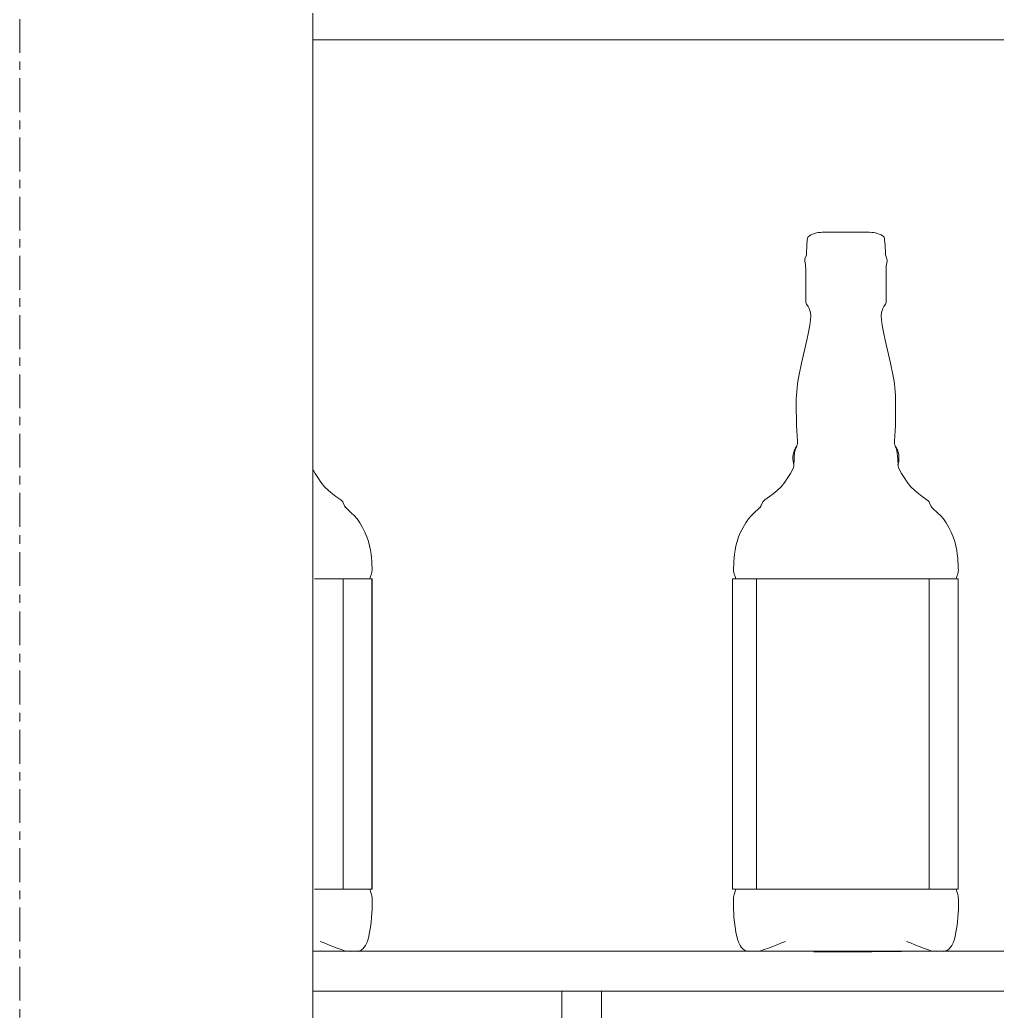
# Model space of a CAD drawing. Header units: inches. Extents: x 22 to 382261, y 22 to 371281.
# Drawn here: x 86930.8 to 87297.6, y 144593.9 to 144965.8 of the extents above; entities that cross this region are included whole.
import ezdxf

# ---------------------------------------------------------------- set-up
doc = ezdxf.new("R2010")
doc.units = ezdxf.units.IN
doc.header["$MEASUREMENT"] = 0
doc.linetypes.add('Grid Line 1_2_', pattern=[22.225, 12.7, -3.175, 3.175, -3.175])
for name, color, linetype, lineweight in [('A-COLS', 52, 'Continuous', 9), ('G-IMPT', 8, 'Continuous', 9), ('I-FURN', 30, 'Continuous', 9), ('S-GRID', 1, 'Continuous', 9)]:
    doc.layers.add(name, color=color, linetype=linetype, lineweight=lineweight)

# ---------------------------------------------------------------- blocks, each defined once
blk = doc.blocks.new('M8 - M8-V262-Section B-B')
at = {"layer": 'I-FURN'}
for p, q in [((-1708.19, 6378), (-973.19, 6378)), ((-973.19, 6036), (-1708.19, 6036)), ((-1708.19, 6021), (-973.19, 6021)), ((-1614.86, 6021), (-1614.86, 5679)), ((-1599.86, 6021), (-1614.86, 6021)), ((-1599.86, 5679), (-1599.86, 6021))]:
    blk.add_line(p, q, dxfattribs=at)
blk = doc.blocks.new('BOTELLA _01_JACK DANIELS - JACK DANIELS_ICV-V315-Section B-B')
at = {"layer": 'G-IMPT'}
for p, q in [((-1708.08, 6216.64), (-1707.37, 6215.32)), ((-1708.08, 6216.64), (-1707.37, 6215.32)), ((-1707.37, 6215.32), (-1706.4, 6213.71)), ((-1706.4, 6213.71), (-1707.37, 6215.32)), ((-1705.2, 6211.98), (-1706.4, 6213.71)), ((-1705.2, 6211.98), (-1706.4, 6213.71)), ((-1705.2, 6211.98), (-1703.84, 6210.3)), ((-1702.37, 6208.84), (-1703.88, 6210.29)), ((-1703.88, 6210.29), (-1702.37, 6208.84)), ((-1702.37, 6208.84), (-1703.84, 6210.3)), ((-1700.9, 6207.6), (-1702.37, 6208.84)), ((-1700.9, 6207.6), (-1702.37, 6208.84)), ((-1699.56, 6206.6), (-1700.9, 6207.6)), ((-1699.56, 6206.6), (-1700.9, 6207.6)), ((-1697.78, 6205.36), (-1699.56, 6206.6)), ((-1697.78, 6205.36), (-1699.56, 6206.6)), ((-1697.78, 6205.36), (-1697.37, 6205.04)), ((-1697.78, 6205.36), (-1697.37, 6205.04)), ((-1697.78, 6205.36), (-1697.36, 6205.04)), ((-1697.36, 6205.04), (-1697.13, 6204.81)), ((-1697.13, 6204.81), (-1697.01, 6204.58)), ((-1697.13, 6204.81), (-1697.01, 6204.58)), ((-1696.86, 6204.26), (-1697.01, 6204.58)), ((-1696.86, 6204.26), (-1697.01, 6204.58)), ((-1696.86, 6204.26), (-1696.43, 6203.32)), ((-1696.52, 6203.47), (-1695.96, 6202.55)), ((-1696.52, 6203.47), (-1696.43, 6203.32)), ((-1696.52, 6203.47), (-1695.96, 6202.55)), ((-1696.52, 6203.47), (-1696.43, 6203.32)), ((-1695.96, 6202.55), (-1696.43, 6203.32)), ((-1695.66, 6202.23), (-1696.19, 6202.82)), ((-1695.96, 6202.55), (-1696.19, 6202.82)), ((-1695.96, 6202.55), (-1696.19, 6202.82)), ((-1696.19, 6202.82), (-1695.66, 6202.23)), ((-1695.66, 6202.23), (-1695.96, 6202.55)), ((-1695.96, 6202.55), (-1695.66, 6202.23)), ((-1695.66, 6202.23), (-1693.8, 6200.51)), ((-1695.66, 6202.23), (-1693.8, 6200.49)), ((-1693.8, 6200.49), (-1695.66, 6202.23)), ((-1692.74, 6199.44), (-1693.8, 6200.51)), ((-1692.74, 6199.44), (-1693.8, 6200.51)), ((-1692.74, 6199.44), (-1691.63, 6198.19)), ((-1691.63, 6198.19), (-1692.74, 6199.44)), ((-1691.63, 6198.19), (-1690.57, 6196.7)), ((-1690.57, 6196.7), (-1689.57, 6195.05)), ((-1688.67, 6193.3), (-1689.57, 6195.05)), ((-1688.67, 6193.3), (-1687.92, 6191.52)), ((-1687.35, 6189.78), (-1687.92, 6191.52)), ((-1687.35, 6189.78), (-1686.92, 6188.1)), ((-1686.92, 6188.1), (-1686.61, 6186.5)), ((-1686.92, 6188.1), (-1686.61, 6186.5)), ((-1686.4, 6184.99), (-1686.61, 6186.5)), ((-1686.61, 6186.5), (-1686.4, 6184.99)), ((-1686.4, 6184.99), (-1686.25, 6183.59)), ((-1686.4, 6184.99), (-1686.25, 6183.59)), ((-1686.25, 6183.59), (-1686.15, 6182.32)), ((-1686.15, 6182.32), (-1686.25, 6183.59)), ((-1686.09, 6181.22), (-1686.15, 6182.32)), ((-1686.09, 6181.22), (-1686.15, 6182.32)), ((-1686.09, 6181.22), (-1686.03, 6179.57)), ((-1686.03, 6179.57), (-1686.09, 6181.22)), ((-1686.02, 6179.01), (-1686.05, 6178.53)), ((-1686.03, 6179.57), (-1686.02, 6179.01)), ((-1686.71, 6176.2), (-1686.79, 6175.78)), ((-1686.79, 6175.78), (-1686.71, 6176.2)), ((-1686.58, 6176.65), (-1686.71, 6176.2)), ((-1686.58, 6176.65), (-1686.71, 6176.2)), ((-1686.58, 6176.65), (-1686.26, 6177.61)), ((-1686.58, 6176.65), (-1686.26, 6177.61)), ((-1686.26, 6177.61), (-1686.13, 6178.08)), ((-1686.13, 6178.08), (-1686.26, 6177.61)), ((-1686.05, 6178.53), (-1686.13, 6178.08)), ((-1686.05, 6178.53), (-1686.13, 6178.08)), ((-1686.79, 6059.32), (-1686.71, 6058.85)), ((-1686.71, 6058.85), (-1686.79, 6059.32)), ((-1686.58, 6058.36), (-1686.71, 6058.85)), ((-1686.58, 6058.36), (-1686.71, 6058.85)), ((-1686.58, 6058.36), (-1686.25, 6057.33)), ((-1686.58, 6058.36), (-1686.25, 6057.33)), ((-1686.25, 6057.33), (-1686.12, 6056.78)), ((-1686.12, 6056.78), (-1686.25, 6057.33)), ((-1686.12, 6056.78), (-1686.03, 6056.21)), ((-1686.12, 6056.78), (-1686.03, 6056.21)), ((-1686.03, 6056.21), (-1685.99, 6055.58)), ((-1686.03, 6056.21), (-1685.99, 6055.58)), ((-1685.97, 6052.93), (-1686, 6051.69)), ((-1685.97, 6052.93), (-1686, 6051.69)), ((-1685.97, 6054.85), (-1685.99, 6055.58)), ((-1685.97, 6054.85), (-1685.99, 6055.58)), ((-1685.97, 6052.93), (-1685.97, 6054.85)), ((-1685.97, 6054.85), (-1685.97, 6052.93)), ((-1686.18, 6048.67), (-1686.37, 6046.88)), ((-1686.06, 6050.28), (-1686.18, 6048.67)), ((-1686.06, 6050.28), (-1686, 6051.69)), ((-1686.06, 6050.28), (-1686, 6051.69)), ((-1686.62, 6045.02), (-1686.92, 6043.21)), ((-1686.62, 6045.02), (-1686.92, 6043.21)), ((-1686.38, 6046.88), (-1686.62, 6045.02)), ((-1686.38, 6046.88), (-1686.62, 6045.02)), ((-1686.62, 6045.02), (-1686.37, 6046.88)), ((-1687.62, 6040.21), (-1687.26, 6041.56)), ((-1687.62, 6040.21), (-1687.26, 6041.56)), ((-1687.26, 6041.56), (-1686.92, 6043.21)), ((-1686.92, 6043.21), (-1687.26, 6041.56)), ((-1704.03, 6039.09), (-1705.46, 6039.59)), ((-1704.03, 6039.09), (-1702.33, 6038.45)), ((-1702.33, 6038.45), (-1699.08, 6037.15)), ((-1688.92, 6037.5), (-1689.46, 6036.92)), ((-1688.44, 6038.21), (-1688.93, 6037.5)), ((-1688.44, 6038.21), (-1688.93, 6037.5)), ((-1688.01, 6039.1), (-1688.44, 6038.21)), ((-1687.62, 6040.21), (-1688.01, 6039.1)), ((-1687.62, 6040.21), (-1688.01, 6039.1)), ((-1697.56, 6036.59), (-1699.08, 6037.15)), ((-1696.17, 6036.15), (-1697.56, 6036.59)), ((-1694.26, 6035.87), (-1696.79, 6035.97)), ((-1691.61, 6035.9), (-1690.78, 6036.13)), ((-1690.78, 6036.13), (-1690.07, 6036.46)), ((-1689.46, 6036.92), (-1690.07, 6036.46))]:
    blk.add_line(p, q, dxfattribs=at)
blk = doc.blocks.new('BOTELLA _01_JACK DANIELS - BOTELLA _01_JACK DANIELS-V316-Section B-B')
at = {"layer": 'I-FURN'}
for p, q in [((-1696.92, 6175.78), (-1696.92, 6059.32)), ((-1686.05, 6059.32), (-1686.05, 6175.78)), ((-1686.03, 6059.32), (-1686.03, 6175.78))]:
    blk.add_line(p, q, dxfattribs=at)
for points in [[(-1707.64, 6175.78), (-1698.14, 6175.78), (-1697.68, 6175.78), (-1696.92, 6175.78)], [(-1694.3, 6175.78), (-1695.41, 6175.78), (-1695.67, 6175.78), (-1696.06, 6175.78)], [(-1686.05, 6175.78), (-1686.04, 6175.78), (-1686.03, 6175.78), (-1686.03, 6175.78)], [(-1696.92, 6059.32), (-1697.68, 6059.32), (-1698.14, 6059.32), (-1707.64, 6059.32)], [(-1695.41, 6059.32), (-1695.17, 6059.32), (-1694.83, 6059.32), (-1694.3, 6059.32)], [(-1686.03, 6059.32), (-1686.03, 6059.32), (-1686.04, 6059.32), (-1686.05, 6059.32)]]:
    blk.add_open_spline(points, degree=3, dxfattribs=at)
for points, knots in [([(-1696.91, 6175.78), (-1697.19, 6175.78), (-1697.86, 6175.78), (-1698.15, 6175.78), (-1698.37, 6175.78), (-1698.57, 6175.78)], [0.16297913, 0.16297913, 0.16297913, 0.16297913, 0.16703101, 0.17152723, 0.18699461, 0.18699461, 0.18699461, 0.18699461]), ([(-1696.92, 6175.78), (-1696.31, 6175.78), (-1696.16, 6175.78), (-1695.72, 6175.78), (-1695.44, 6175.78), (-1695.11, 6175.78), (-1695.01, 6175.78), (-1694.39, 6175.78), (-1690.49, 6175.78), (-1688.59, 6175.78), (-1688.28, 6175.78), (-1688.12, 6175.78), (-1688.01, 6175.78), (-1687.92, 6175.78), (-1687.7, 6175.78), (-1687.09, 6175.78), (-1686.59, 6175.78), (-1686.3, 6175.78), (-1686.13, 6175.78), (-1686.05, 6175.78)], [0, 0, 0, 0, 0.00191469, 0.00341261, 0.00527309, 0.00661514, 0.00868825, 0.01832336, 0.03179622, 0.04469561, 0.04974018, 0.05098222, 0.05173284, 0.05262737, 0.05461919, 0.05763529, 0.06118537, 0.06436591, 0.06765656, 0.06765656, 0.06765656, 0.06765656]), ([(-1686.03, 6175.78), (-1686.03, 6175.78), (-1686.06, 6175.78), (-1686.13, 6175.78), (-1686.32, 6175.78), (-1686.66, 6175.78), (-1687.13, 6175.78), (-1687.57, 6175.78), (-1690.15, 6175.78), (-1690.94, 6175.78)], [0.03116577, 0.03116577, 0.03116577, 0.03116577, 0.08857241, 0.0924006, 0.09627557, 0.09958886, 0.10320096, 0.1210909, 0.12849317, 0.12849317, 0.12849317, 0.12849317]), ([(-1698.91, 6059.32), (-1698.53, 6059.32), (-1698.25, 6059.32), (-1697.86, 6059.32), (-1697.19, 6059.32), (-1696.91, 6059.32)], [-0.19478605, -0.19478605, -0.19478605, -0.19478605, -0.17152723, -0.16703101, -0.16297913, -0.16297913, -0.16297913, -0.16297913]), ([(-1686.05, 6059.32), (-1686.13, 6059.32), (-1686.3, 6059.32), (-1686.59, 6059.32), (-1687.09, 6059.32), (-1687.7, 6059.32), (-1687.92, 6059.32), (-1688.01, 6059.32), (-1688.12, 6059.32), (-1688.28, 6059.32), (-1688.59, 6059.32), (-1690.49, 6059.32), (-1694.39, 6059.32), (-1695.01, 6059.32), (-1695.11, 6059.32), (-1695.44, 6059.32), (-1695.72, 6059.32), (-1696.16, 6059.32), (-1696.31, 6059.32), (-1696.92, 6059.32)], [-0.06765656, -0.06765656, -0.06765656, -0.06765656, -0.06436591, -0.06118537, -0.05763529, -0.05461919, -0.05262737, -0.05173284, -0.05098222, -0.04974018, -0.04469561, -0.03179622, -0.01832336, -0.00868825, -0.00661514, -0.00527309, -0.00341261, -0.00191469, 0, 0, 0, 0]), ([(-1689.76, 6059.32), (-1689.42, 6059.32), (-1687.52, 6059.32), (-1687.13, 6059.32), (-1686.66, 6059.32), (-1686.32, 6059.32), (-1686.13, 6059.32), (-1686.06, 6059.32), (-1686.03, 6059.32), (-1686.03, 6059.32)], [-0.12466307, -0.12466307, -0.12466307, -0.12466307, -0.1210909, -0.10320096, -0.09958886, -0.09627557, -0.0924006, -0.08857241, -0.03116577, -0.03116577, -0.03116577, -0.03116577])]:
    blk.add_open_spline(points, degree=3, knots=knots, dxfattribs=at)
blk.add_blockref('BOTELLA _01_JACK DANIELS - JACK DANIELS_ICV-V315-Section B-B', (0, 0))
blk = doc.blocks.new('BOTELLA _01_JACK DANIELS - JACK DANIELS_ICV-872151-Section B-B')
at = {"layer": 'G-IMPT'}
for p, q in [((-3850.71, 6305.07), (-3850.01, 6305.33)), ((-3850.01, 6305.33), (-3849.29, 6305.55)), ((-3848.57, 6305.68), (-3849.29, 6305.55)), ((-3847.68, 6305.74), (-3848.57, 6305.68)), ((-3847.68, 6305.74), (-3848.57, 6305.68)), ((-3847.68, 6305.74), (-3847.09, 6305.76)), ((-3847.68, 6305.74), (-3846.87, 6305.76)), ((-3847.68, 6305.74), (-3847.09, 6305.76)), ((-3847.68, 6305.74), (-3846.87, 6305.76)), ((-3838.19, 6305.76), (-3847.09, 6305.76)), ((-3838.19, 6305.76), (-3846.87, 6305.76)), ((-3838.19, 6305.76), (-3846.87, 6305.76)), ((-3838.19, 6305.76), (-3846.21, 6305.76)), ((-3838.19, 6305.76), (-3846.21, 6305.76)), ((-3846.21, 6305.76), (-3845.15, 6305.76)), ((-3846.21, 6305.76), (-3845.15, 6305.76)), ((-3838.19, 6305.76), (-3845.15, 6305.76)), ((-3838.19, 6305.76), (-3845.15, 6305.76)), ((-3842.05, 6305.76), (-3843.74, 6305.76)), ((-3838.19, 6305.76), (-3843.74, 6305.76)), ((-3838.19, 6305.76), (-3843.74, 6305.76)), ((-3843.74, 6305.76), (-3842.05, 6305.76)), ((-3842.05, 6305.76), (-3838.19, 6305.76)), ((-3838.19, 6305.76), (-3842.05, 6305.76)), ((-3840.17, 6305.76), (-3838.19, 6305.76)), ((-3840.17, 6305.76), (-3838.19, 6305.76)), ((-3838.19, 6305.76), (-3840.17, 6305.76)), ((-3840.17, 6305.76), (-3838.19, 6305.76)), ((-3838.19, 6305.76), (-3832.64, 6305.76)), ((-3838.19, 6305.76), (-3831.24, 6305.76)), ((-3838.19, 6305.76), (-3829.3, 6305.76)), ((-3838.19, 6305.76), (-3829.52, 6305.76)), ((-3838.19, 6305.76), (-3836.21, 6305.76)), ((-3838.19, 6305.76), (-3830.18, 6305.76)), ((-3838.19, 6305.76), (-3832.64, 6305.76)), ((-3838.19, 6305.76), (-3834.33, 6305.76)), ((-3838.19, 6305.76), (-3836.21, 6305.76)), ((-3838.19, 6305.76), (-3831.24, 6305.76)), ((-3838.19, 6305.76), (-3830.18, 6305.76)), ((-3838.19, 6305.76), (-3834.33, 6305.76)), ((-3838.19, 6305.76), (-3829.52, 6305.76)), ((-3836.21, 6305.76), (-3838.19, 6305.76)), ((-3836.21, 6305.76), (-3838.19, 6305.76)), ((-3832.64, 6305.76), (-3834.33, 6305.76)), ((-3832.64, 6305.76), (-3834.33, 6305.76)), ((-3831.24, 6305.76), (-3830.18, 6305.76)), ((-3831.24, 6305.76), (-3830.18, 6305.76)), ((-3829.52, 6305.76), (-3828.51, 6305.74)), ((-3828.51, 6305.74), (-3829.52, 6305.76)), ((-3829.3, 6305.76), (-3828.51, 6305.74)), ((-3827.81, 6305.68), (-3828.51, 6305.74)), ((-3827.81, 6305.68), (-3827.09, 6305.55)), ((-3827.09, 6305.55), (-3826.37, 6305.33)), ((-3825.67, 6305.07), (-3826.37, 6305.33)), ((-3852.85, 6300.91), (-3852.7, 6302.85)), ((-3852.61, 6303.47), (-3852.7, 6302.85)), ((-3852.47, 6303.9), (-3852.61, 6303.47)), ((-3852.24, 6304.21), (-3852.47, 6303.9)), ((-3851.87, 6304.48), (-3852.24, 6304.21)), ((-3851.87, 6304.48), (-3851.35, 6304.77)), ((-3850.71, 6305.07), (-3851.35, 6304.77)), ((-3825.04, 6304.77), (-3825.67, 6305.07)), ((-3824.51, 6304.48), (-3825.04, 6304.77)), ((-3824.51, 6304.48), (-3824.14, 6304.21)), ((-3824.14, 6304.21), (-3823.91, 6303.9)), ((-3823.91, 6303.9), (-3823.78, 6303.47)), ((-3823.78, 6303.47), (-3823.69, 6302.85)), ((-3823.53, 6300.91), (-3823.69, 6302.85)), ((-3852.85, 6300.91), (-3853, 6297.74)), ((-3823.53, 6300.91), (-3823.38, 6297.74)), ((-3853.58, 6295.77), (-3853.67, 6295.34)), ((-3853.65, 6294.92), (-3853.67, 6295.34)), ((-3853.38, 6293.69), (-3853.65, 6294.92)), ((-3853.14, 6296.99), (-3853.58, 6295.77)), ((-3853.14, 6296.99), (-3853.05, 6297.35)), ((-3853, 6297.74), (-3853.05, 6297.35)), ((-3823.38, 6297.74), (-3823.33, 6297.35)), ((-3823.25, 6296.99), (-3823.33, 6297.35)), ((-3822.8, 6295.77), (-3823.25, 6296.99)), ((-3823, 6293.69), (-3822.73, 6294.92)), ((-3822.8, 6295.77), (-3822.72, 6295.34)), ((-3822.73, 6294.92), (-3822.72, 6295.34)), ((-3853.38, 6293.69), (-3853.32, 6293.33)), ((-3853.28, 6291.93), (-3853.32, 6293.33)), ((-3853.28, 6291.93), (-3853.28, 6280.2)), ((-3823.09, 6292.8), (-3823.1, 6280.2)), ((-3823.09, 6292.8), (-3823.06, 6293.33)), ((-3823, 6293.69), (-3823.06, 6293.33)), ((-3853.28, 6280.2), (-3853.25, 6279.48)), ((-3853.25, 6279.48), (-3853.17, 6279.08)), ((-3823.13, 6279.48), (-3823.21, 6279.08)), ((-3823.1, 6280.2), (-3823.13, 6279.48)), ((-3853, 6278.79), (-3853.17, 6279.08)), ((-3853, 6278.79), (-3852.38, 6277.87)), ((-3852.38, 6277.87), (-3852.04, 6277.22)), ((-3851.73, 6276.46), (-3852.04, 6277.22)), ((-3851.51, 6275.56), (-3851.73, 6276.46)), ((-3851.42, 6274.41), (-3851.51, 6275.56)), ((-3824.96, 6274.41), (-3824.87, 6275.56)), ((-3824.87, 6275.56), (-3824.66, 6276.46)), ((-3824.66, 6276.46), (-3824.35, 6277.22)), ((-3824, 6277.87), (-3824.35, 6277.22)), ((-3824, 6277.87), (-3823.38, 6278.79)), ((-3823.38, 6278.79), (-3823.21, 6279.08)), ((-3851.49, 6272.89), (-3851.76, 6270.88)), ((-3851.42, 6274.41), (-3851.49, 6272.89)), ((-3824.89, 6272.89), (-3824.96, 6274.41)), ((-3824.89, 6272.89), (-3824.62, 6270.88)), ((-3852.9, 6265.29), (-3852.26, 6268.27)), ((-3851.76, 6270.88), (-3852.26, 6268.27)), ((-3824.62, 6270.88), (-3824.13, 6268.27)), ((-3823.48, 6265.29), (-3824.13, 6268.27)), ((-3854.88, 6256.65), (-3852.9, 6265.29)), ((-3821.5, 6256.65), (-3823.48, 6265.29)), ((-3855.78, 6252.38), (-3854.88, 6256.65)), ((-3820.6, 6252.38), (-3821.5, 6256.65)), ((-3856.1, 6250.58), (-3856.35, 6248.92)), ((-3856.1, 6250.58), (-3855.78, 6252.38)), ((-3820.28, 6250.58), (-3820.6, 6252.38)), ((-3820.28, 6250.58), (-3820.03, 6248.92)), ((-3856.76, 6244.58), (-3856.54, 6247.39)), ((-3856.35, 6248.92), (-3856.54, 6247.39)), ((-3820.03, 6248.92), (-3819.85, 6247.39)), ((-3819.63, 6244.58), (-3819.85, 6247.39)), ((-3856.82, 6243.27), (-3856.85, 6239.48)), ((-3856.82, 6243.27), (-3856.76, 6244.58)), ((-3819.57, 6243.27), (-3819.63, 6244.58)), ((-3819.57, 6243.27), (-3819.54, 6239.48)), ((-3856.77, 6235.38), (-3856.85, 6239.48)), ((-3819.61, 6235.38), (-3819.54, 6239.48)), ((-3856.75, 6233.28), (-3856.77, 6235.38)), ((-3819.64, 6233.28), (-3819.61, 6235.38)), ((-3856.75, 6233.28), (-3856.66, 6231.12)), ((-3856.56, 6229.61), (-3856.66, 6231.12)), ((-3819.73, 6231.12), (-3819.82, 6229.61)), ((-3819.64, 6233.28), (-3819.73, 6231.12)), ((-3856.56, 6229.61), (-3856.41, 6227.2)), ((-3856.43, 6226.51), (-3856.41, 6227.2)), ((-3819.82, 6229.61), (-3819.97, 6227.2)), ((-3819.95, 6226.51), (-3819.97, 6227.2)), ((-3857.81, 6223.27), (-3857.49, 6224.1)), ((-3857.81, 6223.27), (-3857.49, 6224.1)), ((-3857.09, 6224.85), (-3857.52, 6223.98)), ((-3857.09, 6224.85), (-3857.52, 6223.98)), ((-3857.17, 6224.7), (-3857.52, 6223.98)), ((-3857.52, 6223.98), (-3857.17, 6224.7)), ((-3857.09, 6224.85), (-3857.49, 6224.1)), ((-3857.09, 6224.85), (-3857.49, 6224.1)), ((-3857.34, 6223.7), (-3857.47, 6222.98)), ((-3857.46, 6223.78), (-3856.8, 6225.45)), ((-3857.46, 6223.78), (-3856.99, 6224.97)), ((-3857.17, 6224.37), (-3857.34, 6223.7)), ((-3856.8, 6225.45), (-3857.22, 6224.56)), ((-3857.22, 6224.56), (-3856.8, 6225.45)), ((-3856.81, 6225.32), (-3857.22, 6224.56)), ((-3857.22, 6224.56), (-3856.81, 6225.32)), ((-3857.18, 6224.38), (-3856.8, 6225.45)), ((-3857.18, 6224.38), (-3856.99, 6224.96)), ((-3856.68, 6225.48), (-3857.17, 6224.7)), ((-3856.68, 6225.48), (-3857.17, 6224.7)), ((-3857.17, 6224.7), (-3856.81, 6225.32)), ((-3856.81, 6225.32), (-3857.17, 6224.7)), ((-3857.17, 6224.37), (-3856.99, 6224.96)), ((-3857.17, 6224.7), (-3857.09, 6224.85)), ((-3857.09, 6224.85), (-3857.17, 6224.7)), ((-3856.68, 6225.48), (-3857.09, 6224.85)), ((-3856.68, 6225.48), (-3857.09, 6224.85)), ((-3856.8, 6225.45), (-3856.99, 6224.96)), ((-3856.8, 6225.45), (-3856.99, 6224.97)), ((-3856.8, 6225.45), (-3856.99, 6224.96)), ((-3856.8, 6225.45), (-3856.64, 6225.78)), ((-3856.64, 6225.78), (-3856.8, 6225.45)), ((-3856.64, 6225.78), (-3856.51, 6226.08)), ((-3856.51, 6226.08), (-3856.64, 6225.78)), ((-3856.43, 6226.51), (-3856.51, 6226.08)), ((-3819.95, 6226.51), (-3819.87, 6226.08)), ((-3819.75, 6225.78), (-3819.87, 6226.08)), ((-3819.87, 6226.08), (-3819.75, 6225.78)), ((-3819.58, 6225.45), (-3819.75, 6225.78)), ((-3819.75, 6225.78), (-3819.58, 6225.45)), ((-3819.71, 6225.48), (-3819.21, 6224.7)), ((-3819.71, 6225.48), (-3819.29, 6224.85)), ((-3819.71, 6225.48), (-3819.29, 6224.85)), ((-3819.71, 6225.48), (-3819.21, 6224.7)), ((-3819.2, 6224.38), (-3819.58, 6225.45)), ((-3819.58, 6225.45), (-3819.16, 6224.56)), ((-3819.58, 6225.45), (-3819.39, 6224.96)), ((-3818.92, 6223.78), (-3819.58, 6225.45)), ((-3819.16, 6224.56), (-3819.58, 6225.45)), ((-3819.58, 6225.45), (-3819.39, 6224.97)), ((-3819.58, 6225.45), (-3819.39, 6224.96)), ((-3819.21, 6224.7), (-3819.57, 6225.32)), ((-3819.57, 6225.32), (-3819.21, 6224.7)), ((-3819.57, 6225.32), (-3819.16, 6224.56)), ((-3819.16, 6224.56), (-3819.57, 6225.32)), ((-3818.92, 6223.78), (-3819.39, 6224.97)), ((-3819.2, 6224.38), (-3819.39, 6224.96)), ((-3819.21, 6224.37), (-3819.39, 6224.96)), ((-3819.21, 6224.7), (-3819.29, 6224.85)), ((-3819.29, 6224.85), (-3818.9, 6224.1)), ((-3819.29, 6224.85), (-3818.87, 6223.98)), ((-3819.29, 6224.85), (-3818.9, 6224.1)), ((-3819.29, 6224.85), (-3818.87, 6223.98)), ((-3819.29, 6224.85), (-3819.21, 6224.7)), ((-3819.21, 6224.7), (-3818.87, 6223.98)), ((-3818.87, 6223.98), (-3819.21, 6224.7)), ((-3819.21, 6224.37), (-3819.05, 6223.7)), ((-3819.05, 6223.7), (-3818.92, 6222.98)), ((-3818.57, 6223.27), (-3818.9, 6224.1)), ((-3818.57, 6223.27), (-3818.9, 6224.1)), ((-3858.01, 6222.39), (-3858.1, 6221.49)), ((-3858.01, 6222.39), (-3858.1, 6221.49)), ((-3858.09, 6220.64), (-3858.1, 6221.49)), ((-3858.09, 6220.64), (-3858.1, 6221.49)), ((-3858.09, 6220.64), (-3858, 6219.87)), ((-3858.09, 6220.64), (-3858, 6219.87)), ((-3858.01, 6222.39), (-3857.81, 6223.27)), ((-3858.01, 6222.39), (-3857.81, 6223.27)), ((-3858, 6219.87), (-3857.86, 6219.22)), ((-3858, 6219.87), (-3857.86, 6219.22)), ((-3857.76, 6218.88), (-3857.64, 6220.21)), ((-3857.62, 6220.83), (-3857.64, 6220.21)), ((-3857.59, 6221.51), (-3857.62, 6220.83)), ((-3857.59, 6221.51), (-3857.47, 6222.98)), ((-3818.79, 6221.51), (-3818.92, 6222.98)), ((-3818.79, 6221.51), (-3818.77, 6220.83)), ((-3818.77, 6220.83), (-3818.74, 6220.21)), ((-3818.62, 6218.88), (-3818.74, 6220.21)), ((-3818.37, 6222.39), (-3818.57, 6223.27)), ((-3818.37, 6222.39), (-3818.57, 6223.27)), ((-3818.53, 6219.22), (-3818.38, 6219.87)), ((-3818.38, 6219.87), (-3818.53, 6219.22)), ((-3818.29, 6220.64), (-3818.38, 6219.87)), ((-3818.29, 6220.64), (-3818.38, 6219.87)), ((-3818.37, 6222.39), (-3818.29, 6221.49)), ((-3818.37, 6222.39), (-3818.29, 6221.49)), ((-3818.29, 6220.64), (-3818.29, 6221.49)), ((-3818.29, 6220.64), (-3818.29, 6221.49)), ((-3858.31, 6216.64), (-3859.01, 6215.32)), ((-3858.31, 6216.64), (-3859.01, 6215.32)), ((-3858.31, 6216.64), (-3857.92, 6217.49)), ((-3857.92, 6217.49), (-3858.31, 6216.64)), ((-3857.76, 6218.02), (-3857.92, 6217.49)), ((-3857.86, 6219.22), (-3857.71, 6218.64)), ((-3857.86, 6219.22), (-3857.71, 6218.64)), ((-3857.75, 6218.53), (-3857.79, 6219.13)), ((-3857.77, 6218.57), (-3857.79, 6219.13)), ((-3857.77, 6218.57), (-3857.79, 6219.13)), ((-3857.75, 6218.53), (-3857.79, 6219.13)), ((-3857.71, 6218.64), (-3857.79, 6219.02)), ((-3857.71, 6218.64), (-3857.79, 6219.02)), ((-3857.75, 6218.53), (-3857.79, 6219.02)), ((-3857.75, 6218.53), (-3857.79, 6219.02)), ((-3857.77, 6218.57), (-3857.77, 6219.2)), ((-3857.77, 6218.57), (-3857.77, 6219.2)), ((-3857.77, 6218.57), (-3857.76, 6218.88)), ((-3857.77, 6218.57), (-3857.74, 6218.34)), ((-3857.77, 6218.57), (-3857.73, 6218.33)), ((-3857.73, 6218.33), (-3857.77, 6218.57)), ((-3857.74, 6218.34), (-3857.76, 6218.02)), ((-3818.53, 6219.22), (-3818.68, 6218.64)), ((-3818.53, 6219.22), (-3818.68, 6218.64)), ((-3818.68, 6218.64), (-3818.59, 6219.02)), ((-3818.68, 6218.64), (-3818.59, 6219.02)), ((-3818.62, 6218.57), (-3818.65, 6218.33)), ((-3818.65, 6218.33), (-3818.62, 6218.57)), ((-3818.62, 6218.57), (-3818.64, 6218.34)), ((-3818.64, 6218.34), (-3818.62, 6218.02)), ((-3818.63, 6218.53), (-3818.59, 6219.13)), ((-3818.63, 6218.53), (-3818.59, 6219.13)), ((-3818.63, 6218.53), (-3818.59, 6219.02)), ((-3818.63, 6218.53), (-3818.59, 6219.02)), ((-3818.62, 6218.57), (-3818.61, 6219.2)), ((-3818.62, 6218.57), (-3818.61, 6219.2)), ((-3818.62, 6218.57), (-3818.59, 6219.13)), ((-3818.62, 6218.57), (-3818.59, 6219.13)), ((-3818.62, 6218.57), (-3818.62, 6218.88)), ((-3818.62, 6218.02), (-3818.46, 6217.49)), ((-3818.08, 6216.64), (-3818.46, 6217.49)), ((-3818.46, 6217.49), (-3818.08, 6216.64)), ((-3818.08, 6216.64), (-3817.37, 6215.32)), ((-3818.08, 6216.64), (-3817.37, 6215.32)), ((-3859.99, 6213.71), (-3861.18, 6211.98)), ((-3859.99, 6213.71), (-3861.18, 6211.98)), ((-3859.01, 6215.32), (-3859.99, 6213.71)), ((-3859.01, 6215.32), (-3859.99, 6213.71)), ((-3817.37, 6215.32), (-3816.4, 6213.71)), ((-3816.4, 6213.71), (-3817.37, 6215.32)), ((-3815.2, 6211.98), (-3816.4, 6213.71)), ((-3815.2, 6211.98), (-3816.4, 6213.71)), ((-3865.49, 6207.6), (-3864.02, 6208.84)), ((-3865.49, 6207.6), (-3864.02, 6208.84)), ((-3862.54, 6210.3), (-3864.02, 6208.84)), ((-3862.54, 6210.3), (-3864.02, 6208.84)), ((-3861.18, 6211.98), (-3862.54, 6210.3)), ((-3815.2, 6211.98), (-3813.84, 6210.3)), ((-3812.37, 6208.84), (-3813.88, 6210.29)), ((-3813.88, 6210.29), (-3812.37, 6208.84)), ((-3812.37, 6208.84), (-3813.84, 6210.3)), ((-3810.9, 6207.6), (-3812.37, 6208.84)), ((-3810.9, 6207.6), (-3812.37, 6208.84)), ((-3869.25, 6204.81), (-3869.37, 6204.58)), ((-3869.25, 6204.81), (-3869.37, 6204.58)), ((-3869.02, 6205.04), (-3869.25, 6204.81)), ((-3868.6, 6205.36), (-3869.02, 6205.04)), ((-3868.6, 6205.36), (-3869.01, 6205.04)), ((-3868.6, 6205.36), (-3869.01, 6205.04)), ((-3868.6, 6205.36), (-3866.83, 6206.6)), ((-3868.6, 6205.36), (-3866.83, 6206.6)), ((-3866.83, 6206.6), (-3865.49, 6207.6)), ((-3866.83, 6206.6), (-3865.49, 6207.6)), ((-3809.56, 6206.6), (-3810.9, 6207.6)), ((-3809.56, 6206.6), (-3810.9, 6207.6)), ((-3807.78, 6205.36), (-3809.56, 6206.6)), ((-3807.78, 6205.36), (-3809.56, 6206.6)), ((-3807.78, 6205.36), (-3807.37, 6205.04)), ((-3807.78, 6205.36), (-3807.37, 6205.04)), ((-3807.78, 6205.36), (-3807.36, 6205.04)), ((-3807.36, 6205.04), (-3807.13, 6204.81)), ((-3807.13, 6204.81), (-3807.01, 6204.58)), ((-3807.13, 6204.81), (-3807.01, 6204.58)), ((-3870.73, 6202.23), (-3872.59, 6200.51)), ((-3870.73, 6202.23), (-3872.58, 6200.49)), ((-3872.58, 6200.49), (-3870.73, 6202.23)), ((-3870.73, 6202.23), (-3870.19, 6202.82)), ((-3870.73, 6202.23), (-3870.19, 6202.82)), ((-3870.73, 6202.23), (-3870.42, 6202.55)), ((-3870.73, 6202.23), (-3870.42, 6202.55)), ((-3869.86, 6203.47), (-3870.42, 6202.55)), ((-3869.86, 6203.47), (-3870.42, 6202.55)), ((-3870.42, 6202.55), (-3869.95, 6203.32)), ((-3870.42, 6202.55), (-3870.19, 6202.82)), ((-3870.42, 6202.55), (-3870.19, 6202.82)), ((-3869.52, 6204.26), (-3869.95, 6203.32)), ((-3869.86, 6203.47), (-3869.95, 6203.32)), ((-3869.86, 6203.47), (-3869.95, 6203.32)), ((-3869.52, 6204.26), (-3869.37, 6204.58)), ((-3869.52, 6204.26), (-3869.37, 6204.58)), ((-3806.86, 6204.26), (-3807.01, 6204.58)), ((-3806.86, 6204.26), (-3807.01, 6204.58)), ((-3806.86, 6204.26), (-3806.43, 6203.32)), ((-3806.52, 6203.47), (-3805.96, 6202.55)), ((-3806.52, 6203.47), (-3806.43, 6203.32)), ((-3806.52, 6203.47), (-3805.96, 6202.55)), ((-3806.52, 6203.47), (-3806.43, 6203.32)), ((-3805.96, 6202.55), (-3806.43, 6203.32)), ((-3805.66, 6202.23), (-3806.19, 6202.82)), ((-3805.96, 6202.55), (-3806.19, 6202.82)), ((-3805.96, 6202.55), (-3806.19, 6202.82)), ((-3806.19, 6202.82), (-3805.66, 6202.23)), ((-3805.66, 6202.23), (-3805.96, 6202.55)), ((-3805.96, 6202.55), (-3805.66, 6202.23)), ((-3805.66, 6202.23), (-3803.8, 6200.51)), ((-3805.66, 6202.23), (-3803.8, 6200.49)), ((-3803.8, 6200.49), (-3805.66, 6202.23)), ((-3874.75, 6198.19), (-3875.81, 6196.7)), ((-3873.64, 6199.44), (-3874.75, 6198.19)), ((-3873.64, 6199.44), (-3874.75, 6198.19)), ((-3873.64, 6199.44), (-3872.59, 6200.51)), ((-3873.64, 6199.44), (-3872.59, 6200.51)), ((-3802.74, 6199.44), (-3803.8, 6200.51)), ((-3802.74, 6199.44), (-3803.8, 6200.51)), ((-3802.74, 6199.44), (-3801.63, 6198.19)), ((-3801.63, 6198.19), (-3802.74, 6199.44)), ((-3801.63, 6198.19), (-3800.57, 6196.7)), ((-3877.71, 6193.3), (-3876.81, 6195.05)), ((-3875.81, 6196.7), (-3876.81, 6195.05)), ((-3800.57, 6196.7), (-3799.57, 6195.05)), ((-3798.67, 6193.3), (-3799.57, 6195.05)), ((-3878.47, 6191.52), (-3879.04, 6189.78)), ((-3878.47, 6191.52), (-3877.71, 6193.3)), ((-3798.67, 6193.3), (-3797.92, 6191.52)), ((-3797.35, 6189.78), (-3797.92, 6191.52)), ((-3879.98, 6184.99), (-3879.77, 6186.5)), ((-3879.77, 6186.5), (-3879.98, 6184.99)), ((-3879.77, 6186.5), (-3879.47, 6188.1)), ((-3879.77, 6186.5), (-3879.46, 6188.1)), ((-3879.46, 6188.1), (-3879.77, 6186.5)), ((-3879.04, 6189.78), (-3879.47, 6188.1)), ((-3797.35, 6189.78), (-3796.92, 6188.1)), ((-3796.92, 6188.1), (-3796.61, 6186.5)), ((-3796.92, 6188.1), (-3796.61, 6186.5)), ((-3796.4, 6184.99), (-3796.61, 6186.5)), ((-3796.61, 6186.5), (-3796.4, 6184.99)), ((-3880.13, 6183.59), (-3880.23, 6182.32)), ((-3880.13, 6183.59), (-3880.23, 6182.32)), ((-3879.98, 6184.99), (-3880.13, 6183.59)), ((-3880.13, 6183.59), (-3879.98, 6184.99)), ((-3796.4, 6184.99), (-3796.25, 6183.59)), ((-3796.4, 6184.99), (-3796.25, 6183.59)), ((-3796.25, 6183.59), (-3796.15, 6182.32)), ((-3796.15, 6182.32), (-3796.25, 6183.59)), ((-3880.29, 6181.22), (-3880.36, 6179.57)), ((-3880.36, 6179.57), (-3880.36, 6179.01)), ((-3880.33, 6178.53), (-3880.36, 6179.01)), ((-3880.29, 6181.22), (-3880.23, 6182.32)), ((-3880.29, 6181.22), (-3880.23, 6182.32)), ((-3796.09, 6181.22), (-3796.15, 6182.32)), ((-3796.09, 6181.22), (-3796.15, 6182.32)), ((-3796.09, 6181.22), (-3796.03, 6179.57)), ((-3796.03, 6179.57), (-3796.09, 6181.22)), ((-3796.02, 6179.01), (-3796.05, 6178.53)), ((-3796.03, 6179.57), (-3796.02, 6179.01)), ((-3880.33, 6178.53), (-3880.26, 6178.08)), ((-3880.13, 6177.61), (-3880.26, 6178.08)), ((-3880.13, 6177.61), (-3879.8, 6176.65)), ((-3880.13, 6177.61), (-3879.8, 6176.65)), ((-3879.8, 6176.65), (-3879.67, 6176.2)), ((-3879.8, 6176.65), (-3879.67, 6176.2)), ((-3879.67, 6176.2), (-3879.59, 6175.78)), ((-3879.67, 6176.2), (-3879.59, 6175.78)), ((-3796.71, 6176.2), (-3796.79, 6175.78)), ((-3796.79, 6175.78), (-3796.71, 6176.2)), ((-3796.58, 6176.65), (-3796.71, 6176.2)), ((-3796.58, 6176.65), (-3796.71, 6176.2)), ((-3796.58, 6176.65), (-3796.26, 6177.61)), ((-3796.58, 6176.65), (-3796.26, 6177.61)), ((-3796.26, 6177.61), (-3796.13, 6178.08)), ((-3796.13, 6178.08), (-3796.26, 6177.61)), ((-3796.05, 6178.53), (-3796.13, 6178.08)), ((-3796.05, 6178.53), (-3796.13, 6178.08)), ((-3880.35, 6056.21), (-3880.4, 6055.58)), ((-3880.4, 6055.58), (-3880.35, 6056.21)), ((-3880.35, 6056.21), (-3880.27, 6056.78)), ((-3880.35, 6056.21), (-3880.27, 6056.78)), ((-3880.13, 6057.33), (-3880.27, 6056.78)), ((-3879.8, 6058.36), (-3880.13, 6057.33)), ((-3880.13, 6057.33), (-3879.8, 6058.36)), ((-3879.8, 6058.36), (-3879.67, 6058.85)), ((-3879.8, 6058.36), (-3879.67, 6058.85)), ((-3879.59, 6059.32), (-3879.67, 6058.85)), ((-3879.59, 6059.32), (-3879.67, 6058.85)), ((-3796.79, 6059.32), (-3796.71, 6058.85)), ((-3796.71, 6058.85), (-3796.79, 6059.32)), ((-3796.58, 6058.36), (-3796.71, 6058.85)), ((-3796.58, 6058.36), (-3796.71, 6058.85)), ((-3796.58, 6058.36), (-3796.25, 6057.33)), ((-3796.58, 6058.36), (-3796.25, 6057.33)), ((-3796.25, 6057.33), (-3796.12, 6056.78)), ((-3796.12, 6056.78), (-3796.25, 6057.33)), ((-3796.12, 6056.78), (-3796.03, 6056.21)), ((-3796.12, 6056.78), (-3796.03, 6056.21)), ((-3796.03, 6056.21), (-3795.99, 6055.58)), ((-3796.03, 6056.21), (-3795.99, 6055.58)), ((-3880.4, 6055.58), (-3880.41, 6054.85)), ((-3880.4, 6055.58), (-3880.41, 6054.85)), ((-3880.41, 6052.93), (-3880.41, 6054.85)), ((-3880.41, 6052.93), (-3880.41, 6054.85)), ((-3880.41, 6052.93), (-3880.39, 6051.69)), ((-3880.41, 6052.93), (-3880.39, 6051.69)), ((-3795.97, 6052.93), (-3796, 6051.69)), ((-3795.97, 6052.93), (-3796, 6051.69)), ((-3795.97, 6054.85), (-3795.99, 6055.58)), ((-3795.97, 6054.85), (-3795.99, 6055.58)), ((-3795.97, 6052.93), (-3795.97, 6054.85)), ((-3795.97, 6054.85), (-3795.97, 6052.93)), ((-3880.39, 6051.69), (-3880.32, 6050.28)), ((-3880.21, 6048.67), (-3880.32, 6050.28)), ((-3880.21, 6048.67), (-3880.01, 6046.88)), ((-3796.18, 6048.67), (-3796.37, 6046.88)), ((-3796.06, 6050.28), (-3796.18, 6048.67)), ((-3796.06, 6050.28), (-3796, 6051.69)), ((-3796.06, 6050.28), (-3796, 6051.69)), ((-3880.01, 6046.88), (-3879.76, 6045.02)), ((-3879.76, 6045.02), (-3880, 6046.88)), ((-3880, 6046.88), (-3879.76, 6045.02)), ((-3879.76, 6045.02), (-3879.46, 6043.21)), ((-3879.46, 6043.21), (-3879.76, 6045.02)), ((-3796.62, 6045.02), (-3796.92, 6043.21)), ((-3796.62, 6045.02), (-3796.92, 6043.21)), ((-3796.38, 6046.88), (-3796.62, 6045.02)), ((-3796.38, 6046.88), (-3796.62, 6045.02)), ((-3796.62, 6045.02), (-3796.37, 6046.88)), ((-3879.46, 6043.21), (-3879.12, 6041.56)), ((-3879.46, 6043.21), (-3879.12, 6041.56)), ((-3879.12, 6041.56), (-3878.76, 6040.21)), ((-3879.12, 6041.56), (-3878.76, 6040.21)), ((-3797.62, 6040.21), (-3797.26, 6041.56)), ((-3797.62, 6040.21), (-3797.26, 6041.56)), ((-3797.26, 6041.56), (-3796.92, 6043.21)), ((-3796.92, 6043.21), (-3797.26, 6041.56)), ((-3878.38, 6039.1), (-3878.76, 6040.21)), ((-3878.37, 6039.1), (-3878.76, 6040.21)), ((-3878.37, 6039.1), (-3878.76, 6040.21)), ((-3878.38, 6039.1), (-3877.94, 6038.21)), ((-3877.94, 6038.21), (-3877.45, 6037.5)), ((-3877.94, 6038.21), (-3877.45, 6037.5)), ((-3877.47, 6037.5), (-3876.93, 6036.92)), ((-3864.05, 6038.45), (-3867.3, 6037.15)), ((-3862.35, 6039.09), (-3864.05, 6038.45)), ((-3862.35, 6039.09), (-3860.93, 6039.59)), ((-3814.03, 6039.09), (-3815.46, 6039.59)), ((-3814.03, 6039.09), (-3812.33, 6038.45)), ((-3812.33, 6038.45), (-3809.08, 6037.15)), ((-3798.92, 6037.5), (-3799.46, 6036.92)), ((-3798.44, 6038.21), (-3798.93, 6037.5)), ((-3798.44, 6038.21), (-3798.93, 6037.5)), ((-3798.01, 6039.1), (-3798.44, 6038.21)), ((-3797.62, 6040.21), (-3798.01, 6039.1)), ((-3797.62, 6040.21), (-3798.01, 6039.1)), ((-3876.93, 6036.92), (-3876.31, 6036.46)), ((-3875.6, 6036.13), (-3876.31, 6036.46)), ((-3874.77, 6035.9), (-3875.6, 6036.13)), ((-3868.82, 6036.59), (-3870.22, 6036.15)), ((-3868.82, 6036.59), (-3867.3, 6037.15)), ((-3850.21, 6035.8), (-3838.19, 6035.77)), ((-3850.21, 6035.8), (-3838.19, 6035.76)), ((-3838.19, 6035.76), (-3828.47, 6035.79)), ((-3817.38, 6035.85), (-3828.47, 6035.79)), ((-3807.56, 6036.59), (-3809.08, 6037.15)), ((-3806.17, 6036.15), (-3807.56, 6036.59)), ((-3804.26, 6035.87), (-3806.79, 6035.97)), ((-3806.61, 6035.96), (-3806.79, 6035.97)), ((-3801.61, 6035.9), (-3800.78, 6036.13)), ((-3800.78, 6036.13), (-3800.07, 6036.46)), ((-3799.46, 6036.92), (-3800.07, 6036.46))]:
    blk.add_line(p, q, dxfattribs=at)
blk = doc.blocks.new('BOTELLA _01_JACK DANIELS - BOTELLA _01_JACK DANIELS-872273-Section B-B')
at = {"layer": 'I-FURN'}
for p, q in [((-3880.73, 6175.78), (-3880.73, 6059.32)), ((-3871.71, 6059.32), (-3871.71, 6175.78)), ((-3806.92, 6175.78), (-3806.92, 6059.32)), ((-3796.05, 6059.32), (-3796.05, 6175.78)), ((-3796.03, 6059.32), (-3796.03, 6175.78))]:
    blk.add_line(p, q, dxfattribs=at)
for points, knots in [([(-3877.24, 6175.78), (-3877.57, 6175.78), (-3879.54, 6175.78), (-3880.07, 6175.78), (-3880.54, 6175.78), (-3880.73, 6175.78), (-3880.73, 6175.78), (-3880.73, 6175.78)], [0.47748338, 0.47748338, 0.47748338, 0.47748338, 0.48081217, 0.4993643, 0.50446232, 0.50957164, 0.51656006, 0.51656006, 0.51656006, 0.51656006]), ([(-3880.72, 6175.78), (-3880.72, 6175.78), (-3880.7, 6175.78), (-3880.65, 6175.78), (-3880.53, 6175.78), (-3880.2, 6175.78), (-3879.93, 6175.78), (-3879.61, 6175.78), (-3879.33, 6175.78), (-3878.98, 6175.78), (-3878, 6175.78), (-3877.62, 6175.78), (-3871.71, 6175.78)], [0.6622726, 0.6622726, 0.6622726, 0.6622726, 0.6909765, 0.7749012, 0.7781955, 0.7807755, 0.7836844, 0.7857617, 0.7879316, 0.7913624, 0.7950242, 0.81031, 0.81031, 0.81031, 0.81031]), ([(-3871.71, 6175.78), (-3871.01, 6175.78), (-3870.51, 6175.78), (-3870.42, 6175.78), (-3869.91, 6175.78), (-3869.83, 6175.78), (-3868.97, 6175.78), (-3868.11, 6175.78), (-3868.04, 6175.78), (-3808.61, 6175.78), (-3807.7, 6175.78), (-3806.92, 6175.78)], [0, 0, 0, 0, 0.0022817, 0.0040172, 0.0050581, 0.0072111, 0.0098473, 0.0124526, 0.100123, 0.1878621, 0.2766466, 0.2766466, 0.2766466, 0.2766466]), ([(-3806.91, 6175.78), (-3807.19, 6175.78), (-3807.86, 6175.78), (-3808.15, 6175.78), (-3808.37, 6175.78), (-3808.57, 6175.78)], [0.16297913, 0.16297913, 0.16297913, 0.16297913, 0.16703101, 0.17152723, 0.18699461, 0.18699461, 0.18699461, 0.18699461]), ([(-3806.92, 6175.78), (-3806.31, 6175.78), (-3806.16, 6175.78), (-3805.72, 6175.78), (-3805.44, 6175.78), (-3805.11, 6175.78), (-3805.01, 6175.78), (-3804.39, 6175.78), (-3800.49, 6175.78), (-3798.59, 6175.78), (-3798.28, 6175.78), (-3798.12, 6175.78), (-3798.01, 6175.78), (-3797.92, 6175.78), (-3797.7, 6175.78), (-3797.09, 6175.78), (-3796.59, 6175.78), (-3796.3, 6175.78), (-3796.13, 6175.78), (-3796.05, 6175.78)], [0, 0, 0, 0, 0.00191469, 0.00341261, 0.00527309, 0.00661514, 0.00868825, 0.01832336, 0.03179622, 0.04469561, 0.04974018, 0.05098222, 0.05173284, 0.05262737, 0.05461919, 0.05763529, 0.06118537, 0.06436591, 0.06765656, 0.06765656, 0.06765656, 0.06765656]), ([(-3796.03, 6175.78), (-3796.03, 6175.78), (-3796.06, 6175.78), (-3796.13, 6175.78), (-3796.32, 6175.78), (-3796.66, 6175.78), (-3797.13, 6175.78), (-3797.57, 6175.78), (-3800.15, 6175.78), (-3800.94, 6175.78)], [0.03116577, 0.03116577, 0.03116577, 0.03116577, 0.08857241, 0.0924006, 0.09627557, 0.09958886, 0.10320096, 0.1210909, 0.12849317, 0.12849317, 0.12849317, 0.12849317]), ([(-3880.73, 6059.32), (-3880.73, 6059.32), (-3880.73, 6059.32), (-3880.54, 6059.32), (-3880.07, 6059.32), (-3879.54, 6059.32), (-3877.57, 6059.32), (-3877.24, 6059.32)], [-0.51656006, -0.51656006, -0.51656006, -0.51656006, -0.50957164, -0.50446232, -0.4993643, -0.48081217, -0.47748338, -0.47748338, -0.47748338, -0.47748338]), ([(-3871.71, 6059.32), (-3877.62, 6059.32), (-3878, 6059.32), (-3878.98, 6059.32), (-3879.33, 6059.32), (-3879.61, 6059.32), (-3879.93, 6059.32), (-3880.2, 6059.32), (-3880.53, 6059.32), (-3880.65, 6059.32), (-3880.7, 6059.32), (-3880.72, 6059.32), (-3880.72, 6059.32)], [-0.81031, -0.81031, -0.81031, -0.81031, -0.7950242, -0.7913624, -0.7879316, -0.7857617, -0.7836844, -0.7807755, -0.7781955, -0.7749012, -0.6909765, -0.6622726, -0.6622726, -0.6622726, -0.6622726]), ([(-3806.92, 6059.32), (-3807.7, 6059.32), (-3808.61, 6059.32), (-3868.04, 6059.32), (-3868.11, 6059.32), (-3868.97, 6059.32), (-3869.83, 6059.32), (-3869.91, 6059.32), (-3870.42, 6059.32), (-3870.51, 6059.32), (-3871.01, 6059.32), (-3871.71, 6059.32)], [-0.2766466, -0.2766466, -0.2766466, -0.2766466, -0.1878621, -0.100123, -0.0124526, -0.0098473, -0.0072111, -0.0050581, -0.0040172, -0.0022817, 0, 0, 0, 0]), ([(-3808.91, 6059.32), (-3808.53, 6059.32), (-3808.25, 6059.32), (-3807.86, 6059.32), (-3807.19, 6059.32), (-3806.91, 6059.32)], [-0.19478605, -0.19478605, -0.19478605, -0.19478605, -0.17152723, -0.16703101, -0.16297913, -0.16297913, -0.16297913, -0.16297913]), ([(-3796.05, 6059.32), (-3796.13, 6059.32), (-3796.3, 6059.32), (-3796.59, 6059.32), (-3797.09, 6059.32), (-3797.7, 6059.32), (-3797.92, 6059.32), (-3798.01, 6059.32), (-3798.12, 6059.32), (-3798.28, 6059.32), (-3798.59, 6059.32), (-3800.49, 6059.32), (-3804.39, 6059.32), (-3805.01, 6059.32), (-3805.11, 6059.32), (-3805.44, 6059.32), (-3805.72, 6059.32), (-3806.16, 6059.32), (-3806.31, 6059.32), (-3806.92, 6059.32)], [-0.06765656, -0.06765656, -0.06765656, -0.06765656, -0.06436591, -0.06118537, -0.05763529, -0.05461919, -0.05262737, -0.05173284, -0.05098222, -0.04974018, -0.04469561, -0.03179622, -0.01832336, -0.00868825, -0.00661514, -0.00527309, -0.00341261, -0.00191469, 0, 0, 0, 0]), ([(-3799.76, 6059.32), (-3799.42, 6059.32), (-3797.52, 6059.32), (-3797.13, 6059.32), (-3796.66, 6059.32), (-3796.32, 6059.32), (-3796.13, 6059.32), (-3796.06, 6059.32), (-3796.03, 6059.32), (-3796.03, 6059.32)], [-0.12466307, -0.12466307, -0.12466307, -0.12466307, -0.1210909, -0.10320096, -0.09958886, -0.09627557, -0.0924006, -0.08857241, -0.03116577, -0.03116577, -0.03116577, -0.03116577])]:
    blk.add_open_spline(points, degree=3, knots=knots, dxfattribs=at)
for points in [[(-3867.14, 6175.78), (-3867.88, 6175.78), (-3868.43, 6175.78), (-3868.85, 6175.78)], [(-3804.3, 6175.78), (-3805.41, 6175.78), (-3805.67, 6175.78), (-3806.06, 6175.78)], [(-3796.05, 6175.78), (-3796.04, 6175.78), (-3796.03, 6175.78), (-3796.03, 6175.78)], [(-3868.85, 6059.32), (-3868.43, 6059.32), (-3867.88, 6059.32), (-3867.14, 6059.32)], [(-3805.41, 6059.32), (-3805.17, 6059.32), (-3804.83, 6059.32), (-3804.3, 6059.32)], [(-3796.03, 6059.32), (-3796.03, 6059.32), (-3796.04, 6059.32), (-3796.05, 6059.32)]]:
    blk.add_open_spline(points, degree=3, dxfattribs=at)
blk.add_blockref('BOTELLA _01_JACK DANIELS - JACK DANIELS_ICV-872151-Section B-B', (0, 0))

msp = doc.modelspace()

# ---------------------------------------------------------------- linework, layer by layer
at = {"layer": 'A-COLS'}
msp.add_line((87040.81, 143860.19), (87040.81, 145912.79), dxfattribs=at)
at = {"layer": 'S-GRID', "linetype": 'Grid Line 1_2_'}
msp.add_line((86930.81, 138130.35), (86930.81, 149286.14), dxfattribs=at)

# ---------------------------------------------------------------- block references
at = {"layer": 'I-FURN'}
for name, p in [('M8 - M8-V262-Section B-B', (88749, 138580.35)), ('BOTELLA _01_JACK DANIELS - BOTELLA _01_JACK DANIELS-872273-Section B-B', (91079, 138580.35)), ('BOTELLA _01_JACK DANIELS - BOTELLA _01_JACK DANIELS-V316-Section B-B', (88749, 138580.35))]:
    msp.add_blockref(name, p, dxfattribs=at)

doc.saveas('drawing.dxf')
